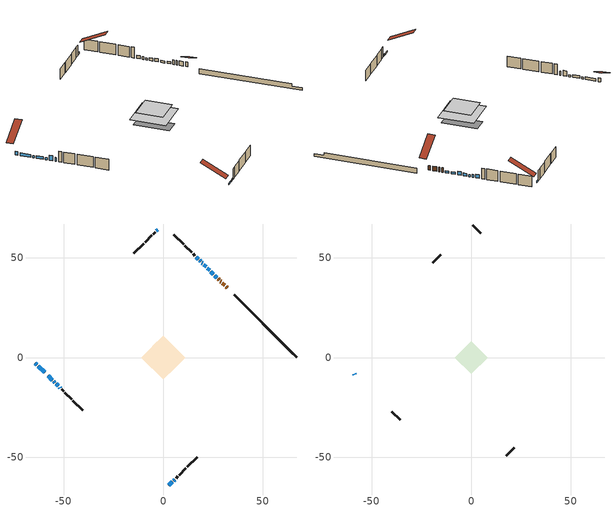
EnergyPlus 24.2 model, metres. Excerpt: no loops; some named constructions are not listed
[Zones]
conditioned space
 floor outside (Floor1 construction): -3.93,0 0,3.93 3.93,0 0,-3.93 z0.77
 floor adiabatic (AdiabaticFloorConstruction): -10.99,0 0,10.99 10.99,0 0,-10.99 z3.21
 floor foundation (Slab1 construction): -7.85,3.17 -3.17,7.85 7.85,-3.17 3.17,-7.85 z-1.52
 wall outside (AdiabaticWallConstruction 1): 32.14,34.91 31.53,35.51 / 30.87,36.17 29.66,37.38 / 29.01,38.04 28.68,38.36 / 28.03,39.01 27.6,39.44 z0.77:2.8
 wall outside (AdiabaticWallConstruction): -64.21,-2.84 -63.41,-3.63 z0.77:2.45; -62.76,-4.28 -59.53,-7.52 / 21.53,45.52 20.45,46.6 / -57.82,-9.22 -55.66,-11.38 / 18.74,48.3 18.31,48.74 z0.77:1.99; 26.94,40.1 25.87,41.18 / 25.21,41.83 23.92,43.13 / -2.84,64.21 -3.49,63.56 / 19.79,47.25 19.39,47.65 / -55.01,-12.04 -54.47,-12.58 / 5.22,-61.82 5.76,-61.28 z0.77:1.69; 23.26,43.78 22.18,44.86 / 17.65,49.39 16.57,50.47 z0.77:2.29; 2.84,-64.21 4.56,-62.48 z0.77:1.38; -53.81,-13.23 -52.73,-14.31 z0.77:3.21; -52.08,-14.97 -51.68,-15.36 z0.77:2.6
 wall outside (Wall1 construction): 6.41,-60.63 7.37,-59.67 / -51.02,-16.02 -50.07,-16.98 / -4.14,62.9 -5.1,61.94 / 15.92,51.13 14.96,52.08 z0.77:5.65
 wall outside (Wall2 construction): 8.03,-59.01 11.41,-55.63 / -49.41,-17.63 -46.03,-21.01 / -5.76,61.29 -9.14,57.9 / 14.3,52.74 10.92,56.12 z0.77:5.65
 wall outside (Wall3 construction): 12.07,-54.97 16.97,-50.07 / -45.37,-21.67 -40.47,-26.57 / -9.79,57.25 -14.7,52.35 / 10.26,56.78 5.36,61.68 z0.77:5.65
 wall foundation (FoundationWall1 construction): 35.63,31.41,-1.52 35.63,31.41,0.77 63.9,3.14,0.77 63.9,3.14,-0.34 67.04,0,-0.34 67.04,0,-1.52
 window (WindowConstruction 12): -64.2,-2.84 -63.42,-3.63 z0.77:2.45
 window (WindowConstruction 5): -62.76,-4.28 -59.53,-7.52 z0.77:1.99
 window (WindowConstruction 6): 26.94,40.1 25.87,41.18 z0.77:1.68
 window (WindowConstruction 7): 25.21,41.83 23.92,43.13 z0.77:1.68
 window (WindowConstruction 8): 23.26,43.78 22.18,44.86 z0.77:2.29
 window (WindowConstruction 9): 21.52,45.52 20.45,46.6 z0.77:1.99
 window (WindowConstruction 10): 2.84,-64.2 4.56,-62.48 z0.77:1.38
 window (WindowConstruction 11): -2.84,64.2 -3.48,63.56 z0.77:1.68
 window (WindowConstruction 15): -57.82,-9.22 -55.66,-11.38 z0.77:1.99
 window (WindowConstruction 13): 19.79,47.25 19.4,47.65 z0.77:1.68
 window (WindowConstruction): -55.01,-12.04 -54.47,-12.58 z0.77:1.68
 window (WindowConstruction 1): -53.81,-13.23 -52.73,-14.31 z0.77:3.21
 window (WindowConstruction 2): 18.74,48.3 18.31,48.73 z0.77:1.99
 window (WindowConstruction 3): 17.65,49.39 16.57,50.47 z0.77:2.29
 window (WindowConstruction 4): 5.22,-61.82 5.76,-61.28 z0.77:1.68
 window (WindowConstruction 14): -52.07,-14.97 -51.68,-15.36 z0.77:2.6
 door (Door): 32.13,34.91 31.53,35.51 z0.77:2.8
 door (Door 1): 30.87,36.17 29.66,37.38 z0.77:2.8
 door (Door 2): 29.01,38.04 28.69,38.36 z0.77:2.8
 door (Door 3): 28.03,39.01 27.6,39.44 z0.77:2.8
 ceiling adiabatic (AdiabaticFloorConstruction): 0,-10.99 10.99,0 0,10.99 -10.99,0 z3.21
attic - vented
 floor to conditioned space (Floor2 construction Reversed): -8.25,0 0,8.25 8.25,0 0,-8.25 z5.65
 wall outside (AdiabaticWallConstruction): -58.87,-8.17 -58.47,-8.57 z0.77:1.69
 wall outside (Wall4 construction): 17.63,-49.42 21.67,-45.37 / -39.81,-27.23 -35.76,-31.28 / -15.35,51.69 -19.4,47.64 / 4.7,62.34 0.66,66.39 z0.77:5.65
 window (WindowConstruction 16): -58.87,-8.17 -58.47,-8.57 z0.77:1.68
 roof outside (Roof1 construction): 2.18,-64.86,5.65 -5.62,-57.06,11.16 -7.8,-59.24,11.16 0,-67.04,5.65; -64.86,-2.18,5.65 -57.06,5.62,11.16 -59.24,7.8,11.16 -67.04,0,5.65; -2.18,64.86,5.65 5.62,57.06,11.16 7.8,59.24,11.16 0,67.04,5.65; 32.79,34.25,5.65 24.99,26.45,11.16 27.17,24.27,11.16 34.97,32.07,5.65
[Material] Roughness=Rough; Thermal Absorptance=0.9
Name | Thickness {m} | Conductivity {W/m-K} | Density {kg/m3} | Specific Heat {J/kg-K} | Solar Absorptance | Visible Absorptance
ceiling loosefill ins | 0.254 | 0.0480833 | 16.02 | 1046.75 | 0.7 | 0.7
ceiling stud and cavity | 0.1397 | 0.0959337 | 65.682 | 1177.47 | 0.7 | 0.7
gypsum board | 0.0127 | 0.160291 | 801 | 837.4 | 0.6 | 0.6
[Construction]
Floor2 construction: ceiling loosefill ins, ceiling stud and cavity, gypsum board
[EnergyManagementSystem:Program]
total_airflows_program: Set total_infil_flow_rate = 0; Set total_mechvent_flow_rate = 0; Set total_natvent_flow_rate = 0; Set total_whf_flow_rate = 0; Set total_infil_flow_rate = total_infil_flow_rate + (infil_program_Qinf * 1); Set total_mechvent_flow_rate = total_mechvent_flow_rate + (infil_program_Qfan * 1); Set total_natvent_flow_rate = total_natvent_flow_rate + (natural_vent_program_Qnv * 1); Set total_whf_flow_rate = total_whf_flow_rate + (natural_vent_program_Qwhf * 1)
total_loads_program: Set loads_htg_tot = 0; Set loads_clg_tot = 0; If htg_load_cond > 0; Set loads_htg_tot = loads_htg_tot + (htg_load_cond - clg_load_cond) * 1.0; EndIf; Set loads_htg_tot = (@Max loads_htg_tot 0); If clg_load_cond > 0; Set loads_clg_tot = loads_clg_tot + (clg_load_cond - htg_load_cond) * 0.0; EndIf; Set loads_clg_tot = (@Max loads_clg_tot 0)
unmet_hours_program: Set htg_unmet_hours = 0; Set clg_unmet_hours = 0; Set unit_htg_unmet_hours = 0; If ((DayOfYear >= 1) && (DayOfYear <= 365)); Set unit_htg_unmet_hours = unit_htg_unmet_hours + conditioned_space_htg_unmet_s; If unit_htg_unmet_hours > htg_unmet_hours; Set htg_unmet_hours = unit_htg_unmet_hours; EndIf; EndIf
water_heater_EC_adj: If WarmupFlag == 0; Set dhw_e_cons = water_heater_energy + water_heater_on_cycle_parasitic + water_heater_off_cycle_parasitic; Set water_heater_ec_adj_act = 0.0 * dhw_e_cons / 1; EndIf
[EnergyManagementSystem:ProgramCallingManager]
boiler_hydronic_pump_disaggregate_program_calling_manager: EndOfSystemTimestepBeforeHVACReporting; boiler_hydronic_pump_disaggregate_program
boiler_hydronic_pump_power_program_calling_manager: EndOfSystemTimestepBeforeHVACReporting; boiler_hydronic_pump_power_program
component_loads_program_calling_manager: EndOfZoneTimestepAfterZoneReporting; component_loads_program
fridge_schedule_program_calling_manager: BeginZoneTimestepAfterInitHeatBalance; fridge_schedule_program
infil_program_calling_manager: BeginZoneTimestepAfterInitHeatBalance; infil_program
natural_vent_program_calling_manager: BeginZoneTimestepAfterInitHeatBalance; natural_vent_program
total_airflows_program_calling_manager: EndOfZoneTimestepAfterZoneReporting; total_airflows_program
total_loads_program_calling_manager: EndOfZoneTimestepAfterZoneReporting; total_loads_program
unmet_hours_program_calling_manager: EndOfZoneTimestepBeforeZoneReporting; unmet_hours_program
water_heater_EC_adj_ProgramManager: EndOfSystemTimestepBeforeHVACReporting; water_heater_EC_adj
[EnergyManagementSystem:OutputVariable] Type of Data in Variable=Summed
Name | EMS Variable | Update Frequency | EMS Program or Subroutine | Units
boiler hydronic pump disaggregate htg primary | boiler_hydronic_pump_primary_htg | SystemTimestep | boiler_hydronic_pump_disaggregate_program | J
loads_htg_tot_peakload_outvar; loads_htg_tot_annual_outvar; Energy Management System Output Variable 1; Energy Management System Output Variable 45 | loads_htg_tot | ZoneTimestep | total_loads_program | J
loads_clg_tot_peakload_outvar; loads_clg_tot_annual_outvar; Energy Management System Output Variable 2; Energy Management System Output Variable 46 | loads_clg_tot | ZoneTimestep | total_loads_program | J
htg_unmet_hours_annual_outvar; Energy Management System Output Variable 3 | htg_unmet_hours | ZoneTimestep | unmet_hours_program | hr
clg_unmet_hours_annual_outvar; Energy Management System Output Variable 4 | clg_unmet_hours | ZoneTimestep | unmet_hours_program | hr
loads_htg_roofs_annual_outvar; Energy Management System Output Variable 5 | loads_htg_roofs | ZoneTimestep | component_loads_program | J
loads_htg_ceilings_annual_outvar; Energy Management System Output Variable 6 | loads_htg_ceilings | ZoneTimestep | component_loads_program | J
loads_htg_walls_annual_outvar; Energy Management System Output Variable 7 | loads_htg_walls | ZoneTimestep | component_loads_program | J
loads_htg_rim_joists_annual_outvar; Energy Management System Output Variable 8 | loads_htg_rim_joists | ZoneTimestep | component_loads_program | J
loads_htg_foundation_walls_annual_outvar; Energy Management System Output Variable 9 | loads_htg_foundation_walls | ZoneTimestep | component_loads_program | J
loads_htg_doors_annual_outvar; Energy Management System Output Variable 10 | loads_htg_doors | ZoneTimestep | component_loads_program | J
loads_htg_windows_conduction_annual_outvar; Energy Management System Output Variable 11 | loads_htg_windows_conduction | ZoneTimestep | component_loads_program | J
loads_htg_windows_solar_annual_outvar; Energy Management System Output Variable 12 | loads_htg_windows_solar | ZoneTimestep | component_loads_program | J
loads_htg_skylights_conduction_annual_outvar; Energy Management System Output Variable 13 | loads_htg_skylights_conduction | ZoneTimestep | component_loads_program | J
loads_htg_skylights_solar_annual_outvar; Energy Management System Output Variable 14 | loads_htg_skylights_solar | ZoneTimestep | component_loads_program | J
loads_htg_floors_annual_outvar; Energy Management System Output Variable 15 | loads_htg_floors | ZoneTimestep | component_loads_program | J
loads_htg_slabs_annual_outvar; Energy Management System Output Variable 16 | loads_htg_slabs | ZoneTimestep | component_loads_program | J
loads_htg_internal_mass_annual_outvar; Energy Management System Output Variable 17 | loads_htg_internal_mass | ZoneTimestep | component_loads_program | J
loads_htg_infil_annual_outvar; Energy Management System Output Variable 18 | loads_htg_infil | ZoneTimestep | component_loads_program | J
loads_htg_natvent_annual_outvar; Energy Management System Output Variable 19 | loads_htg_natvent | ZoneTimestep | component_loads_program | J
loads_htg_mechvent_annual_outvar; Energy Management System Output Variable 20 | loads_htg_mechvent | ZoneTimestep | component_loads_program | J
loads_htg_whf_annual_outvar; Energy Management System Output Variable 21 | loads_htg_whf | ZoneTimestep | component_loads_program | J
loads_htg_ducts_annual_outvar; Energy Management System Output Variable 22 | loads_htg_ducts | ZoneTimestep | component_loads_program | J
loads_htg_intgains_annual_outvar; Energy Management System Output Variable 23 | loads_htg_intgains | ZoneTimestep | component_loads_program | J
loads_htg_lighting_annual_outvar; Energy Management System Output Variable 24 | loads_htg_lighting | ZoneTimestep | component_loads_program | J
loads_clg_roofs_annual_outvar; Energy Management System Output Variable 25 | loads_clg_roofs | ZoneTimestep | component_loads_program | J
loads_clg_ceilings_annual_outvar; Energy Management System Output Variable 26 | loads_clg_ceilings | ZoneTimestep | component_loads_program | J
loads_clg_walls_annual_outvar; Energy Management System Output Variable 27 | loads_clg_walls | ZoneTimestep | component_loads_program | J
loads_clg_rim_joists_annual_outvar; Energy Management System Output Variable 28 | loads_clg_rim_joists | ZoneTimestep | component_loads_program | J
loads_clg_foundation_walls_annual_outvar; Energy Management System Output Variable 29 | loads_clg_foundation_walls | ZoneTimestep | component_loads_program | J
loads_clg_doors_annual_outvar; Energy Management System Output Variable 30 | loads_clg_doors | ZoneTimestep | component_loads_program | J
loads_clg_windows_conduction_annual_outvar; Energy Management System Output Variable 31 | loads_clg_windows_conduction | ZoneTimestep | component_loads_program | J
loads_clg_windows_solar_annual_outvar; Energy Management System Output Variable 32 | loads_clg_windows_solar | ZoneTimestep | component_loads_program | J
loads_clg_skylights_conduction_annual_outvar; Energy Management System Output Variable 33 | loads_clg_skylights_conduction | ZoneTimestep | component_loads_program | J
loads_clg_skylights_solar_annual_outvar; Energy Management System Output Variable 34 | loads_clg_skylights_solar | ZoneTimestep | component_loads_program | J
loads_clg_floors_annual_outvar; Energy Management System Output Variable 35 | loads_clg_floors | ZoneTimestep | component_loads_program | J
loads_clg_slabs_annual_outvar; Energy Management System Output Variable 36 | loads_clg_slabs | ZoneTimestep | component_loads_program | J
loads_clg_internal_mass_annual_outvar; Energy Management System Output Variable 37 | loads_clg_internal_mass | ZoneTimestep | component_loads_program | J
loads_clg_infil_annual_outvar; Energy Management System Output Variable 38 | loads_clg_infil | ZoneTimestep | component_loads_program | J
loads_clg_natvent_annual_outvar; Energy Management System Output Variable 39 | loads_clg_natvent | ZoneTimestep | component_loads_program | J
loads_clg_mechvent_annual_outvar; Energy Management System Output Variable 40 | loads_clg_mechvent | ZoneTimestep | component_loads_program | J
loads_clg_whf_annual_outvar; Energy Management System Output Variable 41 | loads_clg_whf | ZoneTimestep | component_loads_program | J
loads_clg_ducts_annual_outvar; Energy Management System Output Variable 42 | loads_clg_ducts | ZoneTimestep | component_loads_program | J
loads_clg_intgains_annual_outvar; Energy Management System Output Variable 43 | loads_clg_intgains | ZoneTimestep | component_loads_program | J
loads_clg_lighting_annual_outvar; Energy Management System Output Variable 44 | loads_clg_lighting | ZoneTimestep | component_loads_program | J
[Schedule:Day:Interval]
interior lighting schedule day: No, 01:00, 0.108182, 04:00, 0.0901515, 05:00, 0.0991667, 06:00, 0.162273, 07:00, 0.270455, 08:00, 0.342576, 10:00, 0.369621, 11:00, 0.351591, 12:00, 0.333561, 13:00, 0.324545, 14:00, 0.31553, 15:00, 0.333561, 16:00, 0.369621, 17:00, 0.450758, 18:00, 0.585985, 19:00, 0.775303, 20:00, 0.955606, 21:00, 0.991667, 22:00, 0.712197, 23:00, 0.360606, 24:00, 0.162273
interior lighting schedule day 1: No, 01:00, 0.100909, 04:00, 0.0840909, 05:00, 0.0925, 06:00, 0.151364, 07:00, 0.252273, 08:00, 0.319545, 10:00, 0.344773, 11:00, 0.327955, 12:00, 0.311136, 13:00, 0.302727, 14:00, 0.294318, 15:00, 0.311136, 16:00, 0.344773, 17:00, 0.420455, 18:00, 0.546591, 19:00, 0.723182, 20:00, 0.891364, 21:00, 0.925, 22:00, 0.664318, 23:00, 0.336364, 24:00, 0.151364
interior lighting schedule day 2: No, 01:00, 0.0927273, 04:00, 0.0772727, 05:00, 0.085, 06:00, 0.139091, 07:00, 0.231818, 08:00, 0.293636, 10:00, 0.316818, 11:00, 0.301364, 12:00, 0.285909, 13:00, 0.278182, 14:00, 0.270455, 15:00, 0.285909, 16:00, 0.316818, 17:00, 0.386364, 18:00, 0.502273, 19:00, 0.664545, 20:00, 0.819091, 21:00, 0.85, 22:00, 0.610455, 23:00, 0.309091, 24:00, 0.139091
interior lighting schedule day 3: No, 01:00, 0.0845455, 04:00, 0.0704545, 05:00, 0.0775, 06:00, 0.126818, 07:00, 0.211364, 08:00, 0.267727, 10:00, 0.288864, 11:00, 0.274773, 12:00, 0.260682, 13:00, 0.253636, 14:00, 0.246591, 15:00, 0.260682, 16:00, 0.288864, 17:00, 0.352273, 18:00, 0.457955, 19:00, 0.605909, 20:00, 0.746818, 21:00, 0.775, 22:00, 0.556591, 23:00, 0.281818, 24:00, 0.126818
interior lighting schedule day 4: No, 01:00, 0.0763636, 04:00, 0.0636364, 05:00, 0.07, 06:00, 0.114545, 07:00, 0.190909, 08:00, 0.241818, 10:00, 0.260909, 11:00, 0.248182, 12:00, 0.235455, 13:00, 0.229091, 14:00, 0.222727, 15:00, 0.235455, 16:00, 0.260909, 17:00, 0.318182, 18:00, 0.413636, 19:00, 0.547273, 20:00, 0.674545, 21:00, 0.7, 22:00, 0.502727, 23:00, 0.254545, 24:00, 0.114545
interior lighting schedule day 5: No, 01:00, 0.0727273, 04:00, 0.0606061, 05:00, 0.0666667, 06:00, 0.109091, 07:00, 0.181818, 08:00, 0.230303, 10:00, 0.248485, 11:00, 0.236364, 12:00, 0.224242, 13:00, 0.218182, 14:00, 0.212121, 15:00, 0.224242, 16:00, 0.248485, 17:00, 0.30303, 18:00, 0.393939, 19:00, 0.521212, 20:00, 0.642424, 21:00, 0.666667, 22:00, 0.478788, 23:00, 0.242424, 24:00, 0.109091
interior lighting schedule day 6: No, 01:00, 0.0745455, 04:00, 0.0621212, 05:00, 0.0683333, 06:00, 0.111818, 07:00, 0.186364, 08:00, 0.236061, 10:00, 0.254697, 11:00, 0.242273, 12:00, 0.229848, 13:00, 0.223636, 14:00, 0.217424, 15:00, 0.229848, 16:00, 0.254697, 17:00, 0.310606, 18:00, 0.403788, 19:00, 0.534242, 20:00, 0.658485, 21:00, 0.683333, 22:00, 0.490758, 23:00, 0.248485, 24:00, 0.111818
interior lighting schedule day 7: No, 01:00, 0.08, 04:00, 0.0666667, 05:00, 0.0733333, 06:00, 0.12, 07:00, 0.2, 08:00, 0.253333, 10:00, 0.273333, 11:00, 0.26, 12:00, 0.246667, 13:00, 0.24, 14:00, 0.233333, 15:00, 0.246667, 16:00, 0.273333, 17:00, 0.333333, 18:00, 0.433333, 19:00, 0.573333, 20:00, 0.706667, 21:00, 0.733333, 22:00, 0.526667, 23:00, 0.266667, 24:00, 0.12
interior lighting schedule day 8: No, 01:00, 0.0890909, 04:00, 0.0742424, 05:00, 0.0816667, 06:00, 0.133636, 07:00, 0.222727, 08:00, 0.282121, 10:00, 0.304394, 11:00, 0.289545, 12:00, 0.274697, 13:00, 0.267273, 14:00, 0.259848, 15:00, 0.274697, 16:00, 0.304394, 17:00, 0.371212, 18:00, 0.482576, 19:00, 0.638485, 20:00, 0.78697, 21:00, 0.816667, 22:00, 0.586515, 23:00, 0.29697, 24:00, 0.133636
interior lighting schedule day 9: No, 01:00, 0.0972727, 04:00, 0.0810606, 05:00, 0.0891667, 06:00, 0.145909, 07:00, 0.243182, 08:00, 0.30803, 10:00, 0.332348, 11:00, 0.316136, 12:00, 0.299924, 13:00, 0.291818, 14:00, 0.283712, 15:00, 0.299924, 16:00, 0.332348, 17:00, 0.405303, 18:00, 0.526894, 19:00, 0.697121, 20:00, 0.859242, 21:00, 0.891667, 22:00, 0.640379, 23:00, 0.324242, 24:00, 0.145909
interior lighting schedule day 10: No, 01:00, 0.105455, 04:00, 0.0878788, 05:00, 0.0966667, 06:00, 0.158182, 07:00, 0.263636, 08:00, 0.333939, 10:00, 0.360303, 11:00, 0.342727, 12:00, 0.325152, 13:00, 0.316364, 14:00, 0.307576, 15:00, 0.325152, 16:00, 0.360303, 17:00, 0.439394, 18:00, 0.571212, 19:00, 0.755758, 20:00, 0.931515, 21:00, 0.966667, 22:00, 0.694242, 23:00, 0.351515, 24:00, 0.158182
interior lighting schedule day 11: No, 01:00, 0.109091, 04:00, 0.0909091, 05:00, 0.1, 06:00, 0.163636, 07:00, 0.272727, 08:00, 0.345455, 10:00, 0.372727, 11:00, 0.354545, 12:00, 0.336364, 13:00, 0.327273, 14:00, 0.318182, 15:00, 0.336364, 16:00, 0.372727, 17:00, 0.454545, 18:00, 0.590909, 19:00, 0.781818, 20:00, 0.963636, 21:00, 1, 22:00, 0.718182, 23:00, 0.363636, 24:00, 0.163636
interior lighting schedule default day; occupants schedule default day; clothes dryer schedule default day; cooking range schedule default day; mech vent bath fan 0 schedule default day; mech vent bath fan 1 schedule default day; mech vent bath fan 2 schedule default day; mech vent range fan 0 schedule default day; misc plug loads schedule default day; general water use schedule default day; clothes dryer exhaust 0 schedule default day; cooling season schedule day; cooling season schedule day 2; cooling season schedule default day; exterior lighting schedule default day; natural vent schedule default day: No, 24:00, 0
occupants schedule day: No, 05:00, 0.426829, 06:00, 0.719512, 07:00, 1, 08:00, 0.670732, 09:00, 0.329268, 14:00, 0.170732, 15:00, 0.231707, 16:00, 0.329268, 17:00, 0.5, 18:00, 0.670732, 19:00, 0.829268, 21:00, 1, 22:00, 0.853659, 23:00, 0.646341, 24:00, 0.426829
clothes dryer schedule day; clothes dryer exhaust 0 schedule day: No, 01:00, 0.123457, 02:00, 0.0740741, 03:00, 0.0493827, 04:00, 0.0246914, 05:00, 0.0493827, 06:00, 0.0740741, 07:00, 0.197531, 08:00, 0.395062, 09:00, 0.592593, 10:00, 0.839506, 11:00, 0.962963, 12:00, 1, 13:00, 0.91358, 14:00, 0.82716, 15:00, 0.716049, 16:00, 0.753086, 17:00, 0.679012, 18:00, 0.666667, 20:00, 0.62963, 21:00, 0.641975, 22:00, 0.666667, 23:00, 0.54321, 24:00, 0.296296
cooking range schedule day: No, 05:00, 0.0597015, 06:00, 0.11194, 07:00, 0.171642, 08:00, 0.291045, 11:00, 0.343284, 12:00, 0.402985, 13:00, 0.462687, 14:00, 0.343284, 15:00, 0.291045, 16:00, 0.402985, 17:00, 0.567164, 18:00, 1, 19:00, 0.850746, 20:00, 0.432836, 21:00, 0.291045, 22:00, 0.231343, 23:00, 0.171642, 24:00, 0.11194
mech vent bath fan 0 schedule day; mech vent bath fan 1 schedule day; mech vent bath fan 2 schedule day: No, 07:00, 0, 08:00, 1, 09:00, 0.2, 24:00, 0
mech vent range fan 0 schedule day: No, 18:00, 0, 19:00, 1, 20:00, 0.2, 24:00, 0
misc plug loads schedule day: No, 06:00, 0.705882, 07:00, 0.745098, 08:00, 0.803922, 15:00, 0.823529, 16:00, 0.862745, 17:00, 0.921569, 18:00, 0.980392, 19:00, 1, 20:00, 0.980392, 21:00, 0.941176, 22:00, 0.862745, 23:00, 0.784314, 24:00, 0.72549
general water use schedule day: No, 01:00, 0.315068, 03:00, 0.287671, 04:00, 0.342466, 05:00, 0.369863, 06:00, 0.520548, 07:00, 0.60274, 08:00, 0.534247, 10:00, 0.506849, 11:00, 0.465753, 14:00, 0.479452, 15:00, 0.534247, 16:00, 0.589041, 17:00, 0.69863, 18:00, 0.876712, 19:00, 0.890411, 20:00, 0.986301, 21:00, 1, 22:00, 0.863014, 23:00, 0.616438, 24:00, 0.465753
cooling season schedule day 1: No, 24:00, 1
exterior lighting schedule day: No, 01:00, 0.566667, 03:00, 0.524167, 05:00, 0.495833, 06:00, 0.5525, 07:00, 0.623333, 08:00, 0.580833, 09:00, 0.439167, 10:00, 0.354167, 12:00, 0.34, 13:00, 0.354167, 14:00, 0.396667, 15:00, 0.425, 16:00, 0.495833, 17:00, 0.623333, 18:00, 0.793333, 19:00, 0.906667, 20:00, 0.963333, 21:00, 0.991667, 22:00, 0.920833, 23:00, 0.793333, 24:00, 0.665833
exterior lighting schedule day 1: No, 01:00, 0.528571, 03:00, 0.488929, 05:00, 0.4625, 06:00, 0.515357, 07:00, 0.581429, 08:00, 0.541786, 09:00, 0.409643, 10:00, 0.330357, 12:00, 0.317143, 13:00, 0.330357, 14:00, 0.37, 15:00, 0.396429, 16:00, 0.4625, 17:00, 0.581429, 18:00, 0.74, 19:00, 0.845714, 20:00, 0.898571, 21:00, 0.925, 22:00, 0.858929, 23:00, 0.74, 24:00, 0.621071
exterior lighting schedule day 10: No, 01:00, 0.552381, 03:00, 0.510952, 05:00, 0.483333, 06:00, 0.538571, 07:00, 0.607619, 08:00, 0.56619, 09:00, 0.428095, 10:00, 0.345238, 12:00, 0.331429, 13:00, 0.345238, 14:00, 0.386667, 15:00, 0.414286, 16:00, 0.483333, 17:00, 0.607619, 18:00, 0.773333, 19:00, 0.88381, 20:00, 0.939048, 21:00, 0.966667, 22:00, 0.897619, 23:00, 0.773333, 24:00, 0.649048
exterior lighting schedule day 11: No, 01:00, 0.571429, 03:00, 0.528571, 05:00, 0.5, 06:00, 0.557143, 07:00, 0.628571, 08:00, 0.585714, 09:00, 0.442857, 10:00, 0.357143, 12:00, 0.342857, 13:00, 0.357143, 14:00, 0.4, 15:00, 0.428571, 16:00, 0.5, 17:00, 0.628571, 18:00, 0.8, 19:00, 0.914286, 20:00, 0.971429, 21:00, 1, 22:00, 0.928571, 23:00, 0.8, 24:00, 0.671429
exterior lighting schedule day 2: No, 01:00, 0.485714, 03:00, 0.449286, 05:00, 0.425, 06:00, 0.473571, 07:00, 0.534286, 08:00, 0.497857, 09:00, 0.376429, 10:00, 0.303571, 12:00, 0.291429, 13:00, 0.303571, 14:00, 0.34, 15:00, 0.364286, 16:00, 0.425, 17:00, 0.534286, 18:00, 0.68, 19:00, 0.777143, 20:00, 0.825714, 21:00, 0.85, 22:00, 0.789286, 23:00, 0.68, 24:00, 0.570714
exterior lighting schedule day 3: No, 01:00, 0.442857, 03:00, 0.409643, 05:00, 0.3875, 06:00, 0.431786, 07:00, 0.487143, 08:00, 0.453929, 09:00, 0.343214, 10:00, 0.276786, 12:00, 0.265714, 13:00, 0.276786, 14:00, 0.31, 15:00, 0.332143, 16:00, 0.3875, 17:00, 0.487143, 18:00, 0.62, 19:00, 0.708571, 20:00, 0.752857, 21:00, 0.775, 22:00, 0.719643, 23:00, 0.62, 24:00, 0.520357
exterior lighting schedule day 4: No, 01:00, 0.4, 03:00, 0.37, 05:00, 0.35, 06:00, 0.39, 07:00, 0.44, 08:00, 0.41, 09:00, 0.31, 10:00, 0.25, 12:00, 0.24, 13:00, 0.25, 14:00, 0.28, 15:00, 0.3, 16:00, 0.35, 17:00, 0.44, 18:00, 0.56, 19:00, 0.64, 20:00, 0.68, 21:00, 0.7, 22:00, 0.65, 23:00, 0.56, 24:00, 0.47
exterior lighting schedule day 5: No, 01:00, 0.380952, 03:00, 0.352381, 05:00, 0.333333, 06:00, 0.371429, 07:00, 0.419048, 08:00, 0.390476, 09:00, 0.295238, 10:00, 0.238095, 12:00, 0.228571, 13:00, 0.238095, 14:00, 0.266667, 15:00, 0.285714, 16:00, 0.333333, 17:00, 0.419048, 18:00, 0.533333, 19:00, 0.609524, 20:00, 0.647619, 21:00, 0.666667, 22:00, 0.619048, 23:00, 0.533333, 24:00, 0.447619
exterior lighting schedule day 6: No, 01:00, 0.390476, 03:00, 0.36119, 05:00, 0.341667, 06:00, 0.380714, 07:00, 0.429524, 08:00, 0.400238, 09:00, 0.302619, 10:00, 0.244048, 12:00, 0.234286, 13:00, 0.244048, 14:00, 0.273333, 15:00, 0.292857, 16:00, 0.341667, 17:00, 0.429524, 18:00, 0.546667, 19:00, 0.624762, 20:00, 0.66381, 21:00, 0.683333, 22:00, 0.634524, 23:00, 0.546667, 24:00, 0.45881
exterior lighting schedule day 7: No, 01:00, 0.419048, 03:00, 0.387619, 05:00, 0.366667, 06:00, 0.408571, 07:00, 0.460952, 08:00, 0.429524, 09:00, 0.324762, 10:00, 0.261905, 12:00, 0.251429, 13:00, 0.261905, 14:00, 0.293333, 15:00, 0.314286, 16:00, 0.366667, 17:00, 0.460952, 18:00, 0.586667, 19:00, 0.670476, 20:00, 0.712381, 21:00, 0.733333, 22:00, 0.680952, 23:00, 0.586667, 24:00, 0.492381
exterior lighting schedule day 8: No, 01:00, 0.466667, 03:00, 0.431667, 05:00, 0.408333, 06:00, 0.455, 07:00, 0.513333, 08:00, 0.478333, 09:00, 0.361667, 10:00, 0.291667, 12:00, 0.28, 13:00, 0.291667, 14:00, 0.326667, 15:00, 0.35, 16:00, 0.408333, 17:00, 0.513333, 18:00, 0.653333, 19:00, 0.746667, 20:00, 0.793333, 21:00, 0.816667, 22:00, 0.758333, 23:00, 0.653333, 24:00, 0.548333
exterior lighting schedule day 9: No, 01:00, 0.509524, 03:00, 0.47131, 05:00, 0.445833, 06:00, 0.496786, 07:00, 0.560476, 08:00, 0.522262, 09:00, 0.394881, 10:00, 0.318452, 12:00, 0.305714, 13:00, 0.318452, 14:00, 0.356667, 15:00, 0.382143, 16:00, 0.445833, 17:00, 0.560476, 18:00, 0.713333, 19:00, 0.815238, 20:00, 0.86619, 21:00, 0.891667, 22:00, 0.827976, 23:00, 0.713333, 24:00, 0.59869
[Schedule:Week:Daily]
clothes dryer exhaust 0 schedule Week Rule - Jan1-Dec31: clothes dryer exhaust 0 schedule day, clothes dryer exhaust 0 schedule day, clothes dryer exhaust 0 schedule day, clothes dryer exhaust 0 schedule day, clothes dryer exhaust 0 schedule day, clothes dryer exhaust 0 schedule day, clothes dryer exhaust 0 schedule day, clothes dryer exhaust 0 schedule default day, clothes dryer exhaust 0 schedule default day, clothes dryer exhaust 0 schedule default day, clothes dryer exhaust 0 schedule default day, clothes dryer exhaust 0 schedule default day
cooling season schedule Week Rule - Jan1-May26: cooling season schedule day, cooling season schedule day, cooling season schedule day, cooling season schedule day, cooling season schedule day, cooling season schedule day, cooling season schedule day, cooling season schedule default day, cooling season schedule default day, cooling season schedule default day, cooling season schedule default day, cooling season schedule default day
cooling season schedule Week Rule - May27-Jun2: cooling season schedule day, cooling season schedule day, cooling season schedule day, cooling season schedule day, cooling season schedule day, cooling season schedule day 1, cooling season schedule day 1, cooling season schedule default day, cooling season schedule default day, cooling season schedule default day, cooling season schedule default day, cooling season schedule default day
cooling season schedule Week Rule - Jun3-Aug25: cooling season schedule day 1, cooling season schedule day 1, cooling season schedule day 1, cooling season schedule day 1, cooling season schedule day 1, cooling season schedule day 1, cooling season schedule day 1, cooling season schedule default day, cooling season schedule default day, cooling season schedule default day, cooling season schedule default day, cooling season schedule default day
cooling season schedule Week Rule - Aug26-Sep1: cooling season schedule day 1, cooling season schedule day 1, cooling season schedule day 1, cooling season schedule day 1, cooling season schedule day 1, cooling season schedule day 1, cooling season schedule day 2, cooling season schedule default day, cooling season schedule default day, cooling season schedule default day, cooling season schedule default day, cooling season schedule default day
cooling season schedule Week Rule - Sep2-Dec31: cooling season schedule day 2, cooling season schedule day 2, cooling season schedule day 2, cooling season schedule day 2, cooling season schedule day 2, cooling season schedule day 2, cooling season schedule day 2, cooling season schedule default day, cooling season schedule default day, cooling season schedule default day, cooling season schedule default day, cooling season schedule default day
exterior lighting schedule Week Rule - Aug5-Aug25: exterior lighting schedule day 7, exterior lighting schedule day 7, exterior lighting schedule day 7, exterior lighting schedule day 7, exterior lighting schedule day 7, exterior lighting schedule day 7, exterior lighting schedule day 7, exterior lighting schedule default day, exterior lighting schedule default day, exterior lighting schedule default day, exterior lighting schedule default day, exterior lighting schedule default day
exterior lighting schedule Week Rule - Aug26-Sep1: exterior lighting schedule day 7, exterior lighting schedule day 7, exterior lighting schedule day 7, exterior lighting schedule day 7, exterior lighting schedule day 7, exterior lighting schedule day 7, exterior lighting schedule day 8, exterior lighting schedule default day, exterior lighting schedule default day, exterior lighting schedule default day, exterior lighting schedule default day, exterior lighting schedule default day
exterior lighting schedule Week Rule - Sep2-Sep29: exterior lighting schedule day 8, exterior lighting schedule day 8, exterior lighting schedule day 8, exterior lighting schedule day 8, exterior lighting schedule day 8, exterior lighting schedule day 8, exterior lighting schedule day 8, exterior lighting schedule default day, exterior lighting schedule default day, exterior lighting schedule default day, exterior lighting schedule default day, exterior lighting schedule default day
exterior lighting schedule Week Rule - Sep30-Oct6: exterior lighting schedule day 8, exterior lighting schedule day 9, exterior lighting schedule day 9, exterior lighting schedule day 9, exterior lighting schedule day 9, exterior lighting schedule day 9, exterior lighting schedule day 9, exterior lighting schedule default day, exterior lighting schedule default day, exterior lighting schedule default day, exterior lighting schedule default day, exterior lighting schedule default day
exterior lighting schedule Week Rule - Oct7-Oct27: exterior lighting schedule day 9, exterior lighting schedule day 9, exterior lighting schedule day 9, exterior lighting schedule day 9, exterior lighting schedule day 9, exterior lighting schedule day 9, exterior lighting schedule day 9, exterior lighting schedule default day, exterior lighting schedule default day, exterior lighting schedule default day, exterior lighting schedule default day, exterior lighting schedule default day
exterior lighting schedule Week Rule - Oct28-Nov3: exterior lighting schedule day 9, exterior lighting schedule day 9, exterior lighting schedule day 9, exterior lighting schedule day 9, exterior lighting schedule day 10, exterior lighting schedule day 10, exterior lighting schedule day 10, exterior lighting schedule default day, exterior lighting schedule default day, exterior lighting schedule default day, exterior lighting schedule default day, exterior lighting schedule default day
exterior lighting schedule Week Rule - Nov4-Nov24: exterior lighting schedule day 10, exterior lighting schedule day 10, exterior lighting schedule day 10, exterior lighting schedule day 10, exterior lighting schedule day 10, exterior lighting schedule day 10, exterior lighting schedule day 10, exterior lighting schedule default day, exterior lighting schedule default day, exterior lighting schedule default day, exterior lighting schedule default day, exterior lighting schedule default day
exterior lighting schedule Week Rule - Nov25-Dec1: exterior lighting schedule day 10, exterior lighting schedule day 10, exterior lighting schedule day 10, exterior lighting schedule day 10, exterior lighting schedule day 10, exterior lighting schedule day 10, exterior lighting schedule day 11, exterior lighting schedule default day, exterior lighting schedule default day, exterior lighting schedule default day, exterior lighting schedule default day, exterior lighting schedule default day
exterior lighting schedule Week Rule - Dec2-Dec31: exterior lighting schedule day 11, exterior lighting schedule day 11, exterior lighting schedule day 11, exterior lighting schedule day 11, exterior lighting schedule day 11, exterior lighting schedule day 11, exterior lighting schedule day 11, exterior lighting schedule default day, exterior lighting schedule default day, exterior lighting schedule default day, exterior lighting schedule default day, exterior lighting schedule default day
natural vent schedule Week Rule - Jan1-Dec31: natural vent schedule default day, natural vent schedule default day, natural vent schedule default day, natural vent schedule default day, natural vent schedule default day, natural vent schedule default day, natural vent schedule default day, natural vent schedule default day, natural vent schedule default day, natural vent schedule default day, natural vent schedule default day, natural vent schedule default day
[Schedule:Year]
clothes dryer exhaust 0 schedule: clothes dryer exhaust 0 schedule Week Rule - Jan1-Dec31, 1, 1, 12, 31
cooling season schedule: cooling season schedule Week Rule - Jan1-May26, 1, 1, 5, 26, cooling season schedule Week Rule - May27-Jun2, 5, 27, 6, 2, cooling season schedule Week Rule - Jun3-Aug25, 6, 3, 8, 25, cooling season schedule Week Rule - Aug26-Sep1, 8, 26, 9, 1, cooling season schedule Week Rule - Sep2-Dec31, 9, 2, 12, 31
natural vent schedule: natural vent schedule Week Rule - Jan1-Dec31, 1, 1, 12, 31
